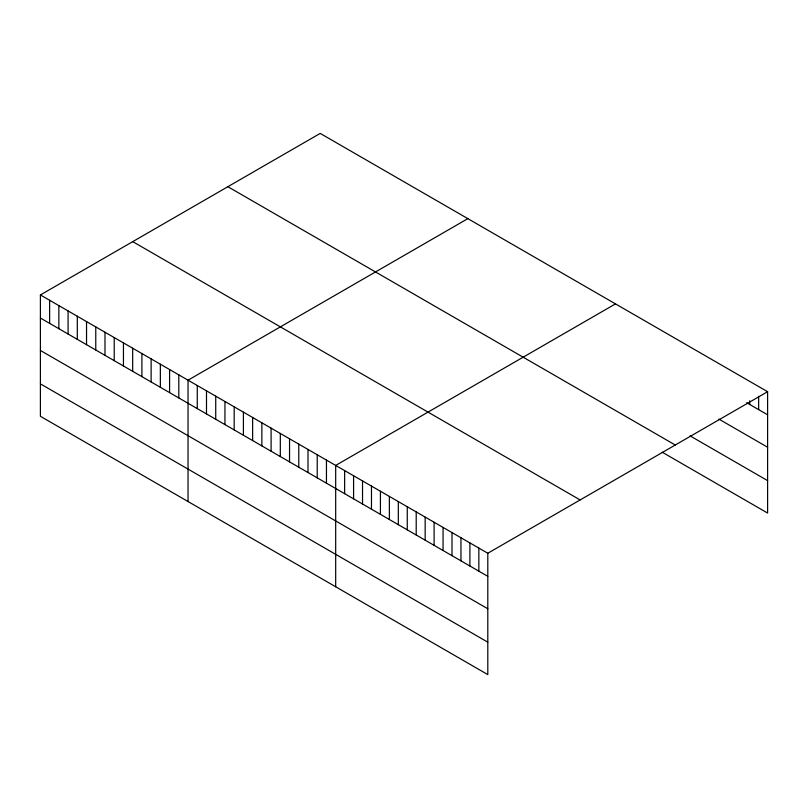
<?xml version="1.0" encoding="UTF-8"?>
<svg xmlns="http://www.w3.org/2000/svg" width="808" height="808" viewBox="0 0 808 808"><rect width="100%" height="100%" fill="white"/><g stroke="black" fill="none" stroke-linecap="round" stroke-linejoin="round"><path stroke-width="1.21" d="M40.4 294.95L487.8 553.248L487.8 674.599L40.4 416.292L40.4 294.95L320.2 133.401L767.6 391.708L767.6 513.05L662.217 452.207M467.842 218.645L188.042 380.184L188.042 501.536M615.484 303.889L335.684 465.428L335.684 586.77M487.8 553.248L767.6 391.708M746.723 402.748L767.6 414.797M718.888 419.099L767.6 447.228M690.052 435.855L767.6 480.629M227.866 186.709L675.266 445.016M132.734 241.632L580.134 499.94M40.4 318.039L487.8 576.336M40.4 350.46L487.8 608.767M40.4 383.871L487.8 642.168M758.651 396.263L758.651 409.636M749.703 400.819L749.703 404.465M478.851 548.087L478.851 571.175M469.903 542.915L469.903 566.004M460.954 537.754L460.954 560.843M452.005 532.583L452.005 555.672M443.057 527.422L443.057 550.511M434.108 522.251L434.108 545.339M425.159 517.09L425.159 540.178M416.211 511.919L416.211 535.007M407.262 506.757L407.262 529.846M398.324 501.586L398.324 524.675M389.375 496.425L389.375 519.514M380.427 491.254L380.427 514.342M371.478 486.093L371.478 509.181M362.529 480.922L362.529 504.02M353.581 475.761L353.581 498.849M344.632 470.589L344.632 493.688M326.452 460.095L326.452 483.194M317.231 454.773L317.231 477.861M308 449.44L308 472.539M298.768 444.117L298.768 467.206M289.547 438.784L289.547 461.883M280.315 433.462L280.315 456.55M271.094 428.129L271.094 451.228M261.863 422.806L261.863 445.895M252.631 417.473L252.631 440.572M243.41 412.151L243.41 435.239M234.179 406.828L234.179 429.917M224.947 401.495L224.947 424.584M215.726 396.173L215.726 419.261M206.494 390.84L206.494 413.928M197.273 385.517L197.273 408.606M178.81 374.861L178.81 397.95M169.589 369.529L169.589 392.617M160.358 364.206L160.358 387.295M151.126 358.873L151.126 381.972M141.905 353.55L141.905 376.639M132.674 348.218L132.674 371.316M123.452 342.895L123.452 365.984M114.221 337.562L114.221 360.661M104.99 332.239L104.99 355.328M95.768 326.907L95.768 350.005M86.537 321.584L86.537 344.673M77.305 316.251L77.305 339.35M68.084 310.929L68.084 334.017M58.853 305.596L58.853 328.694M49.631 300.273L49.631 323.362"/></g></svg>
